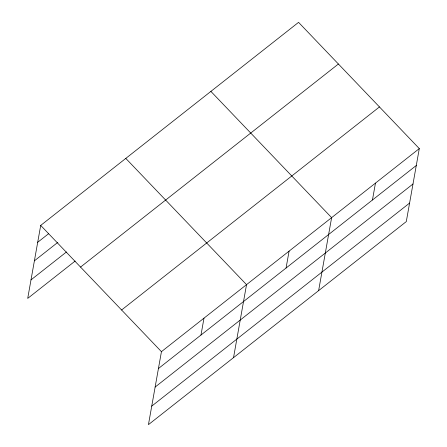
<?xml version="1.0" encoding="UTF-8"?>
<svg xmlns="http://www.w3.org/2000/svg" width="447" height="447" viewBox="0 0 447 447"><rect width="100%" height="100%" fill="white"/><g stroke="black" fill="none" stroke-linecap="round" stroke-linejoin="round"><path stroke-width="0.67" d="M419.297 148.594L161.44 351.66L148.438 424.65L406.295 221.583L419.297 148.594L298.562 22.35L40.705 225.417L27.703 298.406L75.157 261.031M200.977 335.038L203.988 318.152M233.53 357.639L246.532 284.65L125.797 158.406M286.069 268.027L289.08 251.141M318.622 290.628L331.624 217.639L210.889 91.395M372.452 199.999L375.463 183.114M37.699 242.296L48.606 233.708M34.402 260.813L57.853 242.341M30.999 279.889L66.458 251.968M80.549 267.077L338.407 64.01M121.595 310L379.453 106.934M158.434 368.546L416.291 165.479M155.137 387.057L412.989 183.991M151.734 406.133L409.592 203.072M40.705 225.417L161.44 351.66"/></g></svg>
